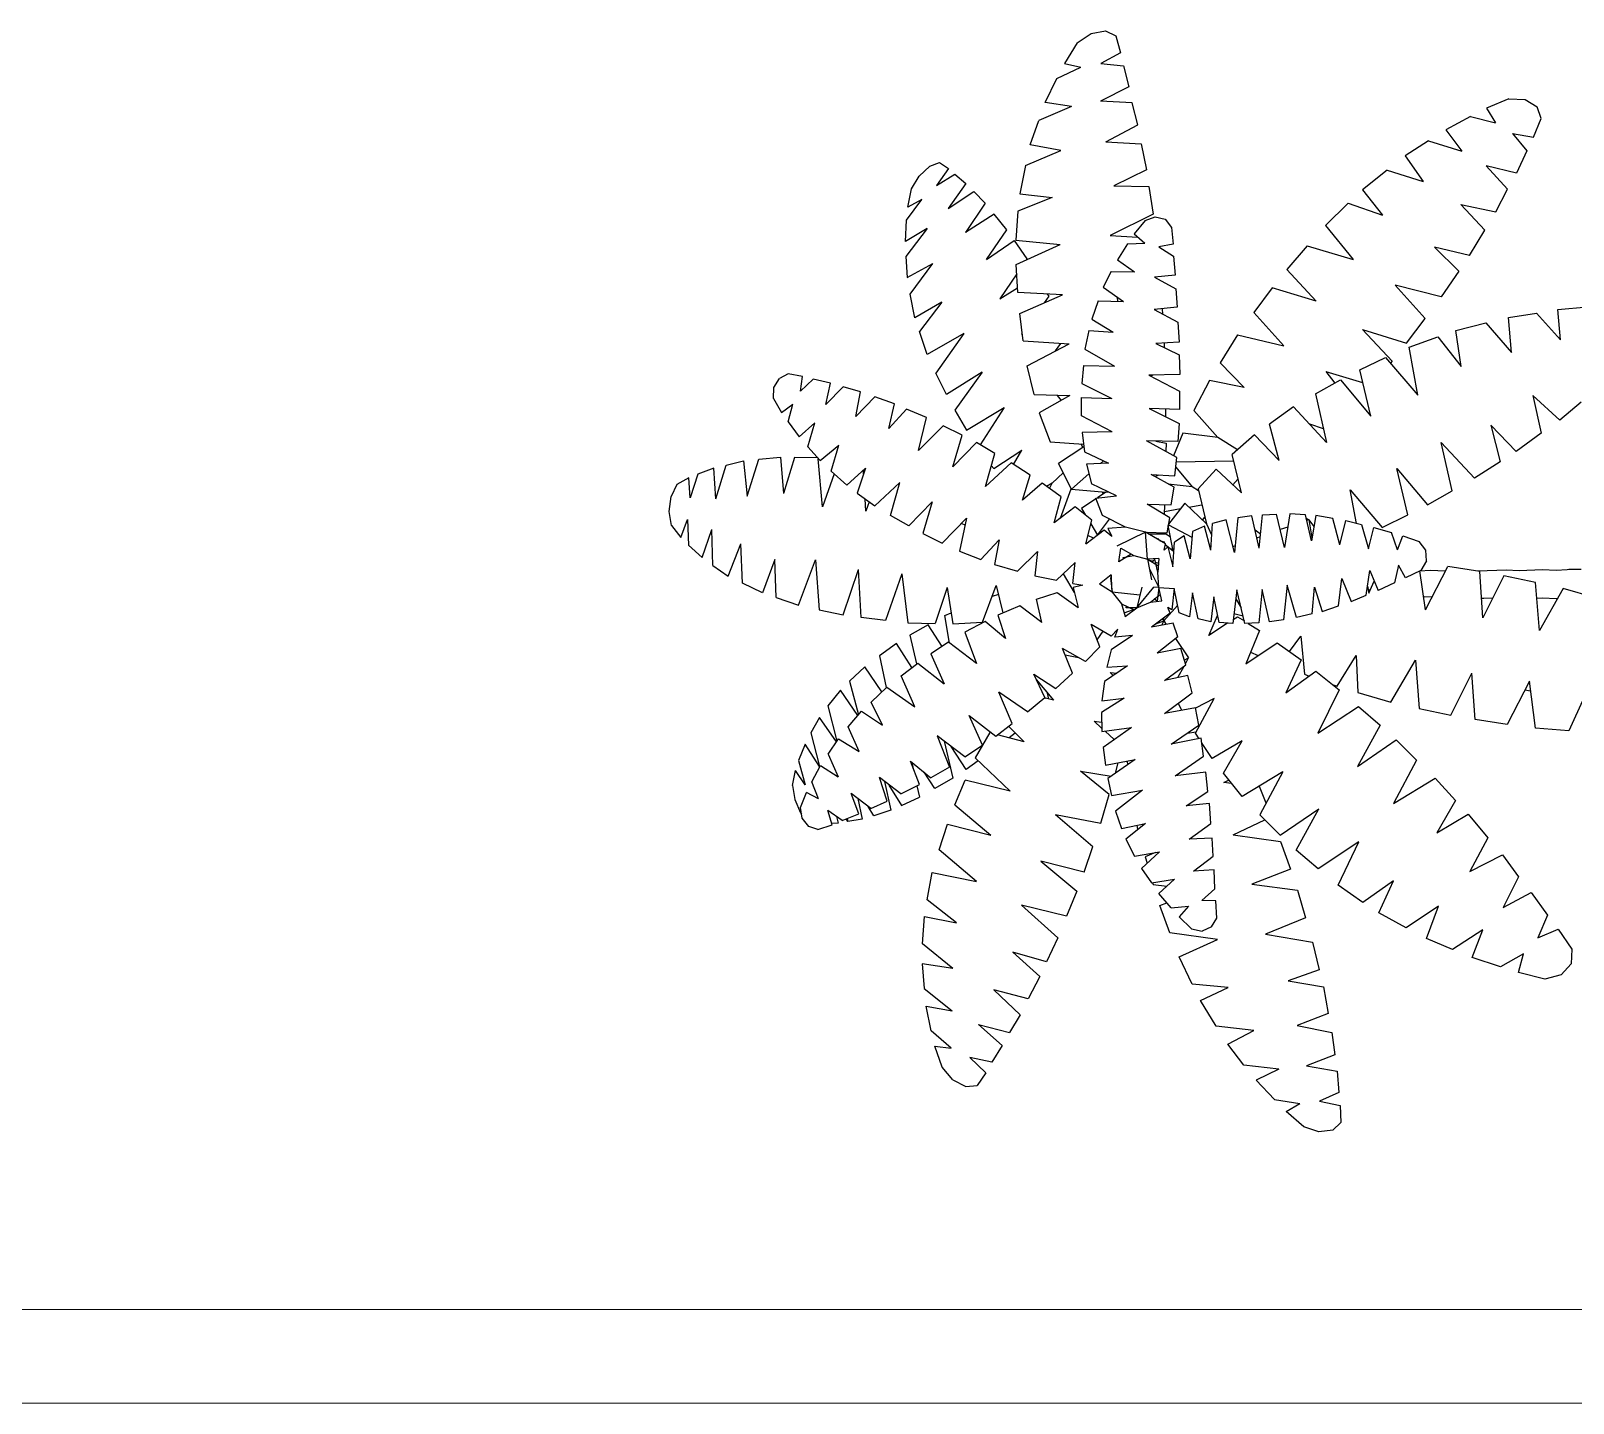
# Model space of a CAD drawing. Header units: inches. Extents: x -0.3 to 32.3, y -27.3 to 12.1.
# Drawn here: x 25.207 to 26.856, y -12.781 to -11.314 of the extents above; entities that cross this region are included whole.
import ezdxf

# ---------------------------------------------------------------- set-up
doc = ezdxf.new("R2010")
doc.units = ezdxf.units.IN
doc.header["$MEASUREMENT"] = 0
doc.layers.add('FUR', color=13, linetype='Continuous')

# ---------------------------------------------------------------- blocks, each defined once
blk = doc.blocks.new('02PTRX27')
at = {"color": 3, "linetype": 'ByBlock'}
for p, q in [((-0.4727, 0.4815), (-0.484, 0.4633)), ((-0.4727, 0.4815), (-0.4604, 0.4898)), ((-0.4604, 0.4898), (-0.4477, 0.4923)), ((-0.4477, 0.4923), (-0.4384, 0.4879)), ((-0.4384, 0.4879), (-0.4342, 0.4727)), ((-0.4342, 0.4727), (-0.4516, 0.4632)), ((-0.491, 0.4499), (-0.4695, 0.4599)), ((-0.484, 0.4633), (-0.4695, 0.4599)), ((-0.4516, 0.4632), (-0.4316, 0.461)), ((-0.4316, 0.461), (-0.4268, 0.4423)), ((-0.5012, 0.4284), (-0.491, 0.4499)), ((-0.4268, 0.4423), (-0.4521, 0.4297)), ((-0.4778, 0.4249), (-0.5012, 0.4284)), ((-0.4237, 0.4281), (-0.4521, 0.4297)), ((-0.4188, 0.4086), (-0.4237, 0.4281)), ((-0.088, 0.4318), (-0.1081, 0.4234)), ((-0.088, 0.4318), (-0.0737, 0.431)), ((-0.0737, 0.431), (-0.063, 0.4245)), ((-0.5146, 0.3906), (-0.5071, 0.4124)), ((-0.4778, 0.4249), (-0.5071, 0.4124)), ((-0.1222, 0.4161), (-0.1442, 0.4042)), ((-0.1222, 0.4161), (-0.1001, 0.4102)), ((-0.1081, 0.4234), (-0.1001, 0.4102)), ((-0.0662, 0.3975), (-0.0592, 0.4141)), ((-0.0592, 0.4141), (-0.063, 0.4245)), ((-0.4474, 0.3933), (-0.4188, 0.4086)), ((-0.1442, 0.4042), (-0.1299, 0.3852)), ((-0.0849, 0.4009), (-0.0662, 0.3975)), ((-0.0849, 0.4009), (-0.072, 0.3854)), ((-0.519, 0.3723), (-0.4873, 0.3858)), ((-0.4873, 0.3858), (-0.5146, 0.3906)), ((-0.4474, 0.3933), (-0.4158, 0.3917)), ((-0.4158, 0.3917), (-0.4111, 0.3684)), ((-0.1596, 0.3944), (-0.1805, 0.3808)), ((-0.1596, 0.3944), (-0.1299, 0.3852)), ((-0.072, 0.3854), (-0.0814, 0.3656)), ((-0.6136, 0.3629), (-0.6042, 0.3718)), ((-0.6042, 0.3718), (-0.5956, 0.3751)), ((-0.5956, 0.3751), (-0.5876, 0.3697)), ((-0.519, 0.3723), (-0.524, 0.3471)), ((-0.1805, 0.3808), (-0.1644, 0.3582)), ((-0.0893, 0.3511), (-0.1083, 0.3719)), ((-0.0814, 0.3656), (-0.1083, 0.3719)), ((-0.6204, 0.3514), (-0.6136, 0.3629)), ((-0.5876, 0.3697), (-0.5982, 0.3544)), ((-0.5982, 0.3544), (-0.5819, 0.3647)), ((-0.5819, 0.3647), (-0.572, 0.3563)), ((-0.4111, 0.3684), (-0.44, 0.3541)), ((-0.1966, 0.3682), (-0.2186, 0.3505)), ((-0.1966, 0.3682), (-0.1644, 0.3582)), ((-0.6237, 0.3351), (-0.6204, 0.3514)), ((-0.572, 0.3563), (-0.5879, 0.334)), ((-0.5879, 0.334), (-0.565, 0.3491)), ((-0.565, 0.3491), (-0.5549, 0.3389)), ((-0.495, 0.3438), (-0.5256, 0.3316)), ((-0.524, 0.3471), (-0.495, 0.3438)), ((-0.44, 0.3541), (-0.4089, 0.3535)), ((-0.4089, 0.3535), (-0.405, 0.3289)), ((-0.2186, 0.3505), (-0.2007, 0.3282)), ((-0.0997, 0.3311), (-0.0893, 0.3511)), ((-0.6248, 0.3235), (-0.6112, 0.342)), ((-0.6112, 0.342), (-0.6237, 0.3351)), ((-0.5549, 0.3389), (-0.5724, 0.3125)), ((-0.5256, 0.3316), (-0.5274, 0.3059)), ((-0.2313, 0.3387), (-0.2516, 0.3188)), ((-0.2313, 0.3387), (-0.2007, 0.3282)), ((-0.1309, 0.3376), (-0.1096, 0.3147)), ((-0.1309, 0.3376), (-0.0997, 0.3311)), ((-0.6259, 0.3046), (-0.6248, 0.3235)), ((-0.6064, 0.3162), (-0.6259, 0.3046)), ((-0.6064, 0.3162), (-0.6255, 0.2912)), ((-0.5469, 0.329), (-0.5724, 0.3125)), ((-0.5355, 0.3151), (-0.5469, 0.329)), ((-0.405, 0.3289), (-0.4435, 0.3101)), ((-0.4122, 0.3234), (-0.4219, 0.3114)), ((-0.4122, 0.3234), (-0.4032, 0.3267)), ((-0.4032, 0.3267), (-0.3944, 0.3244)), ((-0.3944, 0.3244), (-0.3887, 0.3172)), ((-0.3887, 0.3172), (-0.3874, 0.3023)), ((-0.2516, 0.3188), (-0.2269, 0.2887)), ((-0.5537, 0.2887), (-0.5355, 0.3151)), ((-0.5537, 0.2887), (-0.5289, 0.3054)), ((-0.5289, 0.3054), (-0.5176, 0.2891)), ((-0.5274, 0.3059), (-0.4879, 0.3018)), ((-0.4435, 0.3101), (-0.4186, 0.3084)), ((-0.4279, 0.3024), (-0.4369, 0.2883)), ((-0.4279, 0.3024), (-0.4125, 0.3032)), ((-0.4219, 0.3114), (-0.4125, 0.3032)), ((-0.1233, 0.292), (-0.1096, 0.3147)), ((-0.6255, 0.2912), (-0.6242, 0.2725)), ((-0.5271, 0.2841), (-0.4879, 0.3018)), ((-0.5176, 0.2891), (-0.5183, 0.288)), ((-0.3874, 0.3023), (-0.4001, 0.3)), ((-0.4001, 0.3), (-0.3871, 0.2915)), ((-0.3871, 0.2915), (-0.3856, 0.2747)), ((-0.2679, 0.3007), (-0.2859, 0.2797)), ((-0.2679, 0.3007), (-0.2269, 0.2887)), ((-0.1543, 0.2997), (-0.1327, 0.2782)), ((-0.1233, 0.292), (-0.1543, 0.2997)), ((-0.6242, 0.2725), (-0.6013, 0.2849)), ((-0.6216, 0.2576), (-0.6013, 0.2849)), ((-0.5267, 0.2758), (-0.5417, 0.2535)), ((-0.5256, 0.2593), (-0.5271, 0.2841)), ((-0.4424, 0.2778), (-0.4496, 0.2638)), ((-0.4424, 0.2778), (-0.4217, 0.2777)), ((-0.4369, 0.2883), (-0.4217, 0.2777)), ((-0.2859, 0.2797), (-0.2597, 0.2514)), ((-0.1327, 0.2782), (-0.1483, 0.2552)), ((-0.5417, 0.2535), (-0.526, 0.2632)), ((-0.4496, 0.2638), (-0.4316, 0.2513)), ((-0.3856, 0.2747), (-0.4039, 0.2729)), ((-0.4039, 0.2729), (-0.3849, 0.2626)), ((-0.3849, 0.2626), (-0.3836, 0.2462)), ((-0.2989, 0.2634), (-0.3154, 0.2414)), ((-0.2597, 0.2514), (-0.2989, 0.2634)), ((-0.1627, 0.2361), (-0.1895, 0.2657)), ((-0.1483, 0.2552), (-0.1895, 0.2657)), ((-0.6174, 0.2367), (-0.6216, 0.2576)), ((-0.5934, 0.2506), (-0.6174, 0.2367)), ((-0.5934, 0.2506), (-0.6134, 0.2244)), ((-0.486, 0.2572), (-0.5256, 0.2593)), ((-0.524, 0.2406), (-0.486, 0.2572)), ((-0.502, 0.2501), (-0.4979, 0.2558)), ((-0.4979, 0.2558), (-0.4992, 0.2578)), ((-0.4541, 0.2517), (-0.4598, 0.2354)), ((-0.4541, 0.2517), (-0.4316, 0.2513)), ((-0.4367, 0.2513), (-0.4369, 0.2549)), ((-0.521, 0.216), (-0.524, 0.2406)), ((-0.4598, 0.2354), (-0.4408, 0.224)), ((-0.3836, 0.2462), (-0.4041, 0.244)), ((-0.4041, 0.244), (-0.383, 0.2329)), ((-0.3966, 0.2398), (-0.3968, 0.2447)), ((-0.3154, 0.2414), (-0.2886, 0.2117)), ((-0.1792, 0.2141), (-0.1627, 0.2361)), ((-0.0883, 0.237), (-0.0634, 0.2409)), ((-0.0858, 0.2056), (-0.0883, 0.237)), ((-0.042, 0.2169), (-0.0634, 0.2409)), ((-0.0445, 0.2439), (-0.018, 0.2463)), ((-0.042, 0.2169), (-0.0445, 0.2439)), ((-0.6064, 0.204), (-0.6134, 0.2244)), ((-0.5738, 0.2227), (-0.6064, 0.204)), ((-0.5738, 0.2227), (-0.5987, 0.1873)), ((-0.522, 0.2224), (-0.5221, 0.222)), ((-0.5221, 0.222), (-0.522, 0.2221)), ((-0.5221, 0.222), (-0.5218, 0.2209)), ((-0.522, 0.2221), (-0.522, 0.2224)), ((-0.4624, 0.2252), (-0.4659, 0.2086)), ((-0.4624, 0.2252), (-0.4408, 0.224)), ((-0.383, 0.2329), (-0.3819, 0.2148)), ((-0.3299, 0.2214), (-0.3455, 0.1965)), ((-0.3299, 0.2214), (-0.2886, 0.2117)), ((-0.2185, 0.2262), (-0.1922, 0.1979)), ((-0.2185, 0.2262), (-0.1792, 0.2141)), ((-0.1354, 0.2253), (-0.1085, 0.2321)), ((-0.1305, 0.1934), (-0.1354, 0.2253)), ((-0.1085, 0.2321), (-0.0858, 0.2056)), ((-0.521, 0.216), (-0.48, 0.2134)), ((-0.5174, 0.194), (-0.48, 0.2134)), ((-0.4921, 0.2072), (-0.4873, 0.2138)), ((-0.4659, 0.2086), (-0.4395, 0.1935)), ((-0.3819, 0.2148), (-0.4028, 0.2139)), ((-0.4028, 0.2139), (-0.3819, 0.2038)), ((-0.3949, 0.21), (-0.3949, 0.2142)), ((-0.177, 0.2106), (-0.1514, 0.2198)), ((-0.1693, 0.1678), (-0.177, 0.2106)), ((-0.1514, 0.2198), (-0.1305, 0.1934)), ((-0.5111, 0.1682), (-0.5174, 0.194)), ((-0.4673, 0.1941), (-0.4686, 0.178)), ((-0.4673, 0.1941), (-0.4395, 0.1935)), ((-0.3819, 0.2038), (-0.3814, 0.1862)), ((-0.324, 0.1745), (-0.3455, 0.1965)), ((-0.221, 0.1904), (-0.1979, 0.2012)), ((-0.1979, 0.2012), (-0.1693, 0.1678)), ((-0.1922, 0.1979), (-0.1937, 0.1962)), ((-0.743, 0.1745), (-0.7382, 0.1827)), ((-0.7303, 0.1867), (-0.7382, 0.1827)), ((-0.7175, 0.1844), (-0.7303, 0.1867)), ((-0.7195, 0.1713), (-0.7175, 0.1844)), ((-0.708, 0.1819), (-0.7195, 0.1713)), ((-0.6926, 0.1784), (-0.708, 0.1819)), ((-0.5894, 0.1682), (-0.5987, 0.1873)), ((-0.5575, 0.1882), (-0.5894, 0.1682)), ((-0.5575, 0.1882), (-0.5819, 0.1543)), ((-0.3814, 0.1862), (-0.4089, 0.1855)), ((-0.4089, 0.1855), (-0.3816, 0.1714)), ((-0.4054, 0.1855), (-0.4074, 0.1846)), ((-0.355, 0.1808), (-0.3687, 0.1541)), ((-0.324, 0.1745), (-0.355, 0.1808)), ((-0.2604, 0.1689), (-0.2381, 0.1814)), ((-0.2513, 0.1888), (-0.2432, 0.1785)), ((-0.2513, 0.1888), (-0.2185, 0.1791)), ((-0.2381, 0.1814), (-0.2111, 0.1489)), ((-0.2111, 0.1489), (-0.221, 0.1904)), ((-0.7433, 0.1647), (-0.743, 0.1745)), ((-0.6968, 0.1594), (-0.6926, 0.1784)), ((-0.6814, 0.1751), (-0.6968, 0.1594)), ((-0.6658, 0.1707), (-0.6814, 0.1751)), ((-0.67, 0.1488), (-0.6658, 0.1707)), ((-0.6532, 0.1662), (-0.67, 0.1488)), ((-0.6356, 0.1599), (-0.6532, 0.1662)), ((-0.5111, 0.1682), (-0.4792, 0.1673)), ((-0.4792, 0.1673), (-0.5066, 0.1521)), ((-0.4869, 0.163), (-0.4904, 0.1675)), ((-0.469, 0.1492), (-0.469, 0.1657)), ((-0.469, 0.1657), (-0.442, 0.1648)), ((-0.4686, 0.178), (-0.442, 0.1648)), ((-0.3816, 0.1714), (-0.3816, 0.1549)), ((-0.2604, 0.1689), (-0.2505, 0.1257)), ((-0.0427, 0.1456), (-0.0667, 0.1675)), ((-0.0667, 0.1675), (-0.0594, 0.1338)), ((-0.7433, 0.1647), (-0.7362, 0.1524)), ((-0.7362, 0.1524), (-0.7263, 0.1597)), ((-0.7303, 0.1439), (-0.7263, 0.1597)), ((-0.6407, 0.1379), (-0.6356, 0.1599)), ((-0.6248, 0.1554), (-0.6407, 0.1379)), ((-0.607, 0.1478), (-0.6248, 0.1554)), ((-0.5819, 0.1543), (-0.5713, 0.1365)), ((-0.5713, 0.1365), (-0.5379, 0.1568)), ((-0.5379, 0.1568), (-0.5592, 0.1234)), ((-0.5066, 0.1521), (-0.497, 0.1263)), ((-0.4426, 0.1648), (-0.4424, 0.1648)), ((-0.4085, 0.1558), (-0.3819, 0.1426)), ((-0.3816, 0.1549), (-0.4085, 0.1558)), ((-0.3938, 0.1484), (-0.3938, 0.1553)), ((-0.3475, 0.1301), (-0.3687, 0.1541)), ((-0.2799, 0.1572), (-0.3015, 0.142)), ((-0.2505, 0.1257), (-0.2799, 0.1572)), ((-0.0236, 0.1614), (-0.0427, 0.1456)), ((-0.7303, 0.1439), (-0.7206, 0.1306)), ((-0.7206, 0.1306), (-0.7065, 0.143)), ((-0.7129, 0.1216), (-0.7065, 0.143)), ((-0.6141, 0.1185), (-0.607, 0.1478)), ((-0.5921, 0.1405), (-0.6141, 0.1185)), ((-0.5753, 0.1322), (-0.5921, 0.1405)), ((-0.4415, 0.1351), (-0.469, 0.1492)), ((-0.3819, 0.1426), (-0.383, 0.1265)), ((-0.2927, 0.1094), (-0.3015, 0.142)), ((-0.2659, 0.1421), (-0.2535, 0.1381)), ((-0.0816, 0.1175), (-0.1043, 0.141)), ((-0.1043, 0.141), (-0.0958, 0.1085)), ((-0.5835, 0.104), (-0.5753, 0.1322)), ((-0.5626, 0.1255), (-0.5835, 0.104)), ((-0.5463, 0.1159), (-0.5626, 0.1255)), ((-0.497, 0.1263), (-0.4672, 0.124)), ((-0.4679, 0.1212), (-0.4692, 0.1243)), ((-0.4415, 0.1351), (-0.4684, 0.1345)), ((-0.4684, 0.1345), (-0.4662, 0.1172)), ((-0.3839, 0.1122), (-0.4111, 0.1271)), ((-0.383, 0.1265), (-0.4111, 0.1271)), ((-0.4026, 0.1268), (-0.3935, 0.125)), ((-0.3935, 0.125), (-0.3938, 0.1175)), ((-0.3786, 0.1339), (-0.3871, 0.1137)), ((-0.3475, 0.1301), (-0.3786, 0.1339)), ((-0.3299, 0.1191), (-0.3475, 0.1301)), ((-0.3147, 0.1323), (-0.3346, 0.1148)), ((-0.3147, 0.1323), (-0.2927, 0.1094)), ((-0.1186, 0.0937), (-0.1483, 0.1256)), ((-0.1386, 0.0825), (-0.1483, 0.1256)), ((-0.0594, 0.1338), (-0.0816, 0.1175)), ((-0.7668, 0.0778), (-0.7565, 0.1106)), ((-0.7565, 0.1106), (-0.7371, 0.1124)), ((-0.7371, 0.1124), (-0.7344, 0.0801)), ((-0.7246, 0.1123), (-0.7344, 0.0801)), ((-0.7043, 0.1118), (-0.7246, 0.1123)), ((-0.7129, 0.1216), (-0.7019, 0.1094)), ((-0.6997, 0.0683), (-0.7036, 0.1111)), ((-0.7019, 0.1094), (-0.6851, 0.1233)), ((-0.692, 0.1001), (-0.6851, 0.1233)), ((-0.5546, 0.0865), (-0.5463, 0.1159)), ((-0.5472, 0.1024), (-0.522, 0.1186)), ((-0.5295, 0.1059), (-0.522, 0.1186)), ((-0.467, 0.1218), (-0.4893, 0.1069)), ((-0.4662, 0.1172), (-0.4448, 0.1072)), ((-0.3858, 0.0958), (-0.3839, 0.1122)), ((-0.3264, 0.0808), (-0.3346, 0.1148)), ((-0.8108, 0.0975), (-0.8176, 0.0764)), ((-0.7967, 0.1028), (-0.8108, 0.0975)), ((-0.7948, 0.0755), (-0.7967, 0.1028)), ((-0.7948, 0.0755), (-0.7857, 0.1054)), ((-0.7857, 0.1054), (-0.7701, 0.1091)), ((-0.7701, 0.1091), (-0.7668, 0.0778)), ((-0.6895, 0.0977), (-0.6997, 0.0683)), ((-0.6781, 0.0875), (-0.692, 0.1001)), ((-0.6614, 0.1026), (-0.6781, 0.0875)), ((-0.6614, 0.1026), (-0.6688, 0.0805)), ((-0.6631, 0.0976), (-0.6633, 0.1009)), ((-0.5315, 0.1074), (-0.5546, 0.0865)), ((-0.5494, 0.1051), (-0.5472, 0.1024)), ((-0.5146, 0.0964), (-0.5315, 0.1074)), ((-0.5216, 0.0742), (-0.5146, 0.0964)), ((-0.495, 0.0892), (-0.4853, 0.0986)), ((-0.4778, 0.0841), (-0.4893, 0.1069)), ((-0.4624, 0.0977), (-0.4778, 0.0841)), ((-0.4448, 0.1072), (-0.4644, 0.1064)), ((-0.4644, 0.1064), (-0.46, 0.0889)), ((-0.4519, 0.1068), (-0.4494, 0.1091)), ((-0.3865, 0.0858), (-0.407, 0.0971)), ((-0.407, 0.0971), (-0.3858, 0.0958)), ((-0.4004, 0.0966), (-0.4036, 0.0951)), ((-0.385, 0.1035), (-0.3702, 0.086)), ((-0.3845, 0.1085), (-0.3334, 0.1091)), ((-0.3651, 0.0844), (-0.3489, 0.1018)), ((-0.3489, 0.1018), (-0.3264, 0.0808)), ((-0.1879, 0.1024), (-0.1607, 0.0699)), ((-0.178, 0.061), (-0.1879, 0.1024)), ((-0.0958, 0.1085), (-0.1186, 0.0937)), ((-0.8295, 0.0882), (-0.8346, 0.0776)), ((-0.819, 0.0942), (-0.8295, 0.0882)), ((-0.8176, 0.0764), (-0.819, 0.0942)), ((-0.6532, 0.0693), (-0.6308, 0.09)), ((-0.6391, 0.0606), (-0.6308, 0.09)), ((-0.504, 0.0894), (-0.5216, 0.0742)), ((-0.4871, 0.0772), (-0.504, 0.0894)), ((-0.495, 0.0892), (-0.5, 0.0864)), ((-0.4974, 0.0845), (-0.495, 0.0892)), ((-0.4877, 0.0583), (-0.4781, 0.0844)), ((-0.4778, 0.0841), (-0.4472, 0.0812)), ((-0.4378, 0.078), (-0.46, 0.0889)), ((-0.3702, 0.086), (-0.3918, 0.0886)), ((-0.3889, 0.07), (-0.3865, 0.0858)), ((-0.3647, 0.0826), (-0.3702, 0.086)), ((-0.3651, 0.0844), (-0.3577, 0.053)), ((-0.3295, 0.0929), (-0.3341, 0.0878)), ((-0.2295, 0.0834), (-0.201, 0.05)), ((-0.224, 0.0535), (-0.2295, 0.0834)), ((-0.1607, 0.0699), (-0.1386, 0.0825)), ((-0.8363, 0.064), (-0.8346, 0.0776)), ((-0.6688, 0.0805), (-0.6532, 0.0693)), ((-0.6611, 0.0645), (-0.6618, 0.0754)), ((-0.6583, 0.0728), (-0.6611, 0.0645)), ((-0.6019, 0.0727), (-0.6227, 0.0512)), ((-0.6019, 0.0727), (-0.6103, 0.0445)), ((-0.4932, 0.0541), (-0.4871, 0.0772)), ((-0.4562, 0.0753), (-0.4688, 0.0667)), ((-0.4563, 0.0761), (-0.4378, 0.078)), ((-0.4503, 0.0605), (-0.4563, 0.0761)), ((-0.4472, 0.0812), (-0.4547, 0.0762)), ((-0.4505, 0.0815), (-0.4496, 0.0795)), ((-0.4472, 0.0812), (-0.4453, 0.0815)), ((-0.4103, 0.0706), (-0.3889, 0.07)), ((-0.3902, 0.0585), (-0.4103, 0.0706)), ((-0.3951, 0.0613), (-0.3948, 0.0701)), ((-0.3768, 0.0715), (-0.3913, 0.0529)), ((-0.3577, 0.053), (-0.3768, 0.0715)), ((-0.3733, 0.0681), (-0.3618, 0.0701)), ((-0.8342, 0.0517), (-0.8363, 0.064)), ((-0.826, 0.0409), (-0.8201, 0.0569)), ((-0.8201, 0.0569), (-0.8192, 0.0341)), ((-0.6227, 0.0512), (-0.6391, 0.0606)), ((-0.5713, 0.0582), (-0.5932, 0.036)), ((-0.5713, 0.0582), (-0.5777, 0.0288)), ((-0.4745, 0.0683), (-0.4932, 0.0541)), ((-0.4598, 0.0564), (-0.4745, 0.0683)), ((-0.4688, 0.0667), (-0.4653, 0.0608)), ((-0.4655, 0.061), (-0.4655, 0.061)), ((-0.465, 0.0352), (-0.4598, 0.0564)), ((-0.4547, 0.0431), (-0.4439, 0.0572)), ((-0.4298, 0.0503), (-0.4503, 0.0605)), ((-0.3951, 0.064), (-0.3807, 0.0667)), ((-0.3927, 0.0452), (-0.3902, 0.0585)), ((-0.3592, 0.0591), (-0.3614, 0.0564)), ((-0.3401, 0.0567), (-0.3522, 0.0533)), ((-0.3326, 0.0276), (-0.3401, 0.0567)), ((-0.3295, 0.0584), (-0.3326, 0.0276)), ((-0.3171, 0.0602), (-0.3295, 0.0584)), ((-0.3105, 0.0315), (-0.3171, 0.0602)), ((-0.3105, 0.0315), (-0.3075, 0.0612)), ((-0.3075, 0.0612), (-0.2951, 0.0617)), ((-0.2879, 0.0319), (-0.2951, 0.0617)), ((-0.2833, 0.0619), (-0.2879, 0.0319)), ((-0.2692, 0.061), (-0.2833, 0.0619)), ((-0.2641, 0.038), (-0.2692, 0.061)), ((-0.2689, 0.0586), (-0.2665, 0.0568)), ((-0.2665, 0.0568), (-0.2683, 0.0562)), ((-0.2665, 0.0568), (-0.2619, 0.0508)), ((-0.2665, 0.0568), (-0.2637, 0.0406)), ((-0.2602, 0.0604), (-0.2641, 0.038)), ((-0.245, 0.0579), (-0.2602, 0.0604)), ((-0.2388, 0.0345), (-0.245, 0.0579)), ((-0.2388, 0.0345), (-0.2335, 0.056)), ((-0.2335, 0.056), (-0.2194, 0.0524)), ((-0.201, 0.05), (-0.178, 0.061)), ((-0.8342, 0.0517), (-0.826, 0.0409)), ((-0.8071, 0.0231), (-0.7985, 0.048)), ((-0.7976, 0.0161), (-0.7985, 0.048)), ((-0.6103, 0.0445), (-0.5932, 0.036)), ((-0.576, 0.0534), (-0.5725, 0.0523)), ((-0.465, 0.0352), (-0.4486, 0.0477)), ((-0.4582, 0.0403), (-0.4633, 0.0426)), ((-0.4607, 0.053), (-0.4547, 0.0431)), ((-0.4554, 0.0425), (-0.4551, 0.0436)), ((-0.4547, 0.0431), (-0.4547, 0.043)), ((-0.4486, 0.0477), (-0.442, 0.042)), ((-0.4298, 0.0503), (-0.4455, 0.049)), ((-0.4455, 0.049), (-0.442, 0.042)), ((-0.412, 0.0456), (-0.4375, 0.0332)), ((-0.412, 0.0456), (-0.4298, 0.0503)), ((-0.412, 0.0456), (-0.3927, 0.0452)), ((-0.3942, 0.0354), (-0.412, 0.0456)), ((-0.41, 0.0217), (-0.412, 0.0456)), ((-0.4098, 0.0455), (-0.4109, 0.0448)), ((-0.4096, 0.0441), (-0.3938, 0.0442)), ((-0.3938, 0.0442), (-0.3946, 0.0452)), ((-0.3938, 0.0442), (-0.3898, 0.0417)), ((-0.3874, 0.0291), (-0.3916, 0.0516)), ((-0.3915, 0.0522), (-0.3706, 0.0413)), ((-0.3775, 0.0425), (-0.3861, 0.0368)), ((-0.372, 0.022), (-0.3775, 0.0425)), ((-0.37, 0.0462), (-0.372, 0.022)), ((-0.3592, 0.0511), (-0.37, 0.0462)), ((-0.3537, 0.0297), (-0.3592, 0.0511)), ((-0.3577, 0.053), (-0.353, 0.0433)), ((-0.3537, 0.0297), (-0.3522, 0.0533)), ((-0.3094, 0.0439), (-0.3141, 0.0474)), ((-0.3127, 0.0407), (-0.3095, 0.0419)), ((-0.2852, 0.0503), (-0.2919, 0.048)), ((-0.2194, 0.0524), (-0.2131, 0.031)), ((-0.2131, 0.031), (-0.2084, 0.0498)), ((-0.2084, 0.0498), (-0.1928, 0.0453)), ((-0.1873, 0.0301), (-0.1928, 0.0453)), ((-0.1873, 0.0301), (-0.1825, 0.0424)), ((-0.1825, 0.0424), (-0.1681, 0.0375)), ((-0.8192, 0.0341), (-0.8071, 0.0231)), ((-0.7837, 0.0066), (-0.7725, 0.0352)), ((-0.771, 0.0002), (-0.7725, 0.0352)), ((-0.5777, 0.0288), (-0.5586, 0.0215)), ((-0.5586, 0.0215), (-0.5423, 0.0389)), ((-0.5423, 0.0389), (-0.5465, 0.017)), ((-0.526, 0.0111), (-0.5082, 0.0286)), ((-0.5082, 0.0286), (-0.5106, 0.0068)), ((-0.4358, 0.0193), (-0.434, 0.0313)), ((-0.434, 0.0313), (-0.4224, 0.025)), ((-0.401, 0.0401), (-0.4014, 0.0395)), ((-0.3979, 0.0374), (-0.401, 0.0401)), ((-0.3995, 0.0384), (-0.3953, 0.0371)), ((-0.3953, 0.0371), (-0.3955, 0.036)), ((-0.3953, 0.0297), (-0.3942, 0.0354)), ((-0.392, 0.0326), (-0.3953, 0.0297)), ((-0.3944, 0.0346), (-0.3874, 0.0291)), ((-0.392, 0.0326), (-0.3876, 0.0147)), ((-0.3894, 0.0305), (-0.388, 0.0312)), ((-0.3876, 0.0147), (-0.3861, 0.0368)), ((-0.3874, 0.0291), (-0.3869, 0.0276)), ((-0.3535, 0.0326), (-0.3546, 0.0331)), ((-0.3321, 0.0335), (-0.3341, 0.0327)), ((-0.1622, 0.0297), (-0.1681, 0.0375)), ((-0.1615, 0.0202), (-0.1622, 0.0297)), ((-0.7976, 0.0161), (-0.7837, 0.0066)), ((-0.7421, 0.0213), (-0.7531, -0.0084)), ((-0.7411, -0.0126), (-0.7421, 0.0213)), ((-0.721, -0.0193), (-0.706, 0.021)), ((-0.706, 0.021), (-0.7028, -0.0235)), ((-0.5465, 0.017), (-0.526, 0.0111)), ((-0.4912, 0.0029), (-0.4745, 0.0187)), ((-0.4767, -0.0001), (-0.4745, 0.0187)), ((-0.4246, 0.0261), (-0.4358, 0.0193)), ((-0.4321, 0.0232), (-0.4224, 0.025)), ((-0.4321, 0.0232), (-0.4314, 0.022)), ((-0.4224, 0.025), (-0.41, 0.0217)), ((-0.3999, 0.0221), (-0.41, 0.0217)), ((-0.41, 0.0217), (-0.4004, 0.0156)), ((-0.41, 0.0217), (-0.4065, 0.0031)), ((-0.4085, 0.0208), (-0.4089, 0.0217)), ((-0.4054, 0.0198), (-0.4085, 0.0206)), ((-0.4037, 0.0217), (-0.4059, 0.0191)), ((-0.4008, 0.01), (-0.4037, 0.0217)), ((-0.4032, 0.0191), (-0.4003, 0.0182)), ((-0.3999, 0.0221), (-0.4008, 0.01)), ((-0.1864, 0.0164), (-0.1899, 0.0005)), ((-0.1802, 0.0049), (-0.1864, 0.0164)), ((-0.1615, 0.0202), (-0.1664, 0.0117)), ((-0.1624, -0.0236), (-0.1426, 0.015)), ((-0.114, 0.0108), (-0.1426, 0.015)), ((-0.7531, -0.0084), (-0.771, 0.0002)), ((-0.6814, -0.0279), (-0.6678, 0.0123)), ((-0.6653, -0.0304), (-0.6678, 0.0123)), ((-0.6292, 0.0086), (-0.6436, -0.033)), ((-0.6292, 0.0086), (-0.6237, -0.0351)), ((-0.5106, 0.0068), (-0.4912, 0.0029)), ((-0.4853, 0.0086), (-0.4754, -0.0079)), ((-0.4426, 0.0078), (-0.4529, -0.0006)), ((-0.4435, 0.0071), (-0.4426, 0.0062)), ((-0.4426, 0.0049), (-0.443, 0.0049)), ((-0.443, 0.0049), (-0.4417, -0.0076)), ((-0.4426, 0.0078), (-0.4422, -0.005)), ((-0.4085, 0.0136), (-0.3999, -0.0035)), ((-0.3999, -0.0035), (-0.4008, 0.01)), ((-0.2399, -0.0199), (-0.237, 0.0043)), ((-0.237, 0.0043), (-0.2287, -0.0162)), ((-0.2152, -0.0105), (-0.2119, 0.0116)), ((-0.213, -0.0086), (-0.2082, 0.002)), ((-0.2119, 0.0116), (-0.2047, -0.0062)), ((-0.1899, 0.0005), (-0.2047, -0.0062)), ((-0.1664, 0.0117), (-0.1802, 0.0049)), ((-0.1624, -0.0236), (-0.1673, 0.0112)), ((-0.1112, -0.0305), (-0.114, 0.0108)), ((-0.0926, 0.0068), (-0.1112, -0.0305)), ((-0.0643, 0.0009), (-0.0926, 0.0068)), ((-0.0608, -0.042), (-0.0643, 0.0009)), ((-0.7411, -0.0126), (-0.721, -0.0193)), ((-0.5888, -0.0037), (-0.5993, -0.0357)), ((-0.5888, -0.0037), (-0.5835, -0.036)), ((-0.5573, -0.0346), (-0.5449, -0.0018)), ((-0.543, -0.0099), (-0.5487, -0.0117)), ((-0.5449, -0.0018), (-0.539, -0.0263)), ((-0.5091, -0.0141), (-0.4906, -0.0081)), ((-0.4906, -0.0081), (-0.4719, -0.0215)), ((-0.4767, -0.0001), (-0.4677, -0.0015)), ((-0.4677, -0.0015), (-0.4763, -0.0037)), ((-0.4763, -0.0037), (-0.4719, -0.0215)), ((-0.4417, -0.0076), (-0.4529, -0.0006)), ((-0.4422, -0.005), (-0.442, -0.0051)), ((-0.4417, -0.0076), (-0.4334, -0.018)), ((-0.4169, -0.0105), (-0.4417, -0.0076)), ((-0.4153, -0.0033), (-0.4195, -0.0217)), ((-0.4195, -0.0217), (-0.4045, -0.0034)), ((-0.4076, -0.0166), (-0.3986, -0.0094)), ((-0.3999, -0.0035), (-0.4045, -0.0034)), ((-0.3999, -0.0035), (-0.4014, -0.0159)), ((-0.3999, -0.0035), (-0.3863, -0.0046)), ((-0.3973, -0.0154), (-0.3999, -0.0035)), ((-0.3863, -0.0046), (-0.3883, -0.0235)), ((-0.3819, -0.0261), (-0.3863, -0.0046)), ((-0.37, -0.0082), (-0.3728, -0.0297)), ((-0.3695, -0.0115), (-0.3706, -0.0122)), ((-0.3649, -0.0316), (-0.37, -0.0082)), ((-0.351, -0.0119), (-0.3537, -0.0342)), ((-0.3464, -0.0348), (-0.351, -0.0119)), ((-0.3304, -0.0057), (-0.3341, -0.0358)), ((-0.3315, -0.0137), (-0.3268, -0.0217)), ((-0.3233, -0.0356), (-0.3304, -0.0057)), ((-0.3079, -0.0053), (-0.3108, -0.0351)), ((-0.3013, -0.0341), (-0.3079, -0.0053)), ((-0.2857, -0.0015), (-0.2888, -0.0323)), ((-0.2773, -0.0304), (-0.2857, -0.0015)), ((-0.2635, -0.0271), (-0.2613, -0.0034)), ((-0.2613, -0.0034), (-0.2546, -0.0249)), ((-0.2287, -0.0162), (-0.2152, -0.0105)), ((-0.2141, -0.0024), (-0.213, -0.0086)), ((-0.0396, -0.0046), (-0.0608, -0.042)), ((-0.011, -0.0127), (-0.0396, -0.0046)), ((-0.7028, -0.0235), (-0.6814, -0.0279)), ((-0.5907, -0.0286), (-0.5852, -0.0263)), ((-0.524, -0.02), (-0.5436, -0.0281)), ((-0.5042, -0.0348), (-0.524, -0.02)), ((-0.5042, -0.0348), (-0.5091, -0.0141)), ((-0.4334, -0.018), (-0.4301, -0.0294)), ((-0.4334, -0.018), (-0.4219, -0.0235)), ((-0.4332, -0.0191), (-0.4327, -0.0183)), ((-0.431, -0.0263), (-0.4226, -0.0231)), ((-0.4301, -0.0294), (-0.4195, -0.0217)), ((-0.4292, -0.0216), (-0.4287, -0.0203)), ((-0.4195, -0.0217), (-0.4292, -0.0216)), ((-0.4195, -0.0217), (-0.4076, -0.0166)), ((-0.4076, -0.0166), (-0.3973, -0.0154)), ((-0.4069, -0.016), (-0.4065, -0.0165)), ((-0.39, -0.0265), (-0.4065, -0.0389)), ((-0.4015, -0.0159), (-0.4041, -0.0138)), ((-0.4014, -0.0159), (-0.4015, -0.0159)), ((-0.3834, -0.0195), (-0.3957, -0.0332)), ((-0.39, -0.0265), (-0.392, -0.0215)), ((-0.3883, -0.0235), (-0.392, -0.0215)), ((-0.3728, -0.0297), (-0.3819, -0.0261)), ((-0.35, -0.0167), (-0.3515, -0.0159)), ((-0.3249, -0.0292), (-0.3332, -0.0269)), ((-0.2635, -0.0271), (-0.2773, -0.0304)), ((-0.2546, -0.0249), (-0.2399, -0.0199)), ((-0.6436, -0.033), (-0.6653, -0.0304)), ((-0.6237, -0.0351), (-0.5993, -0.0357)), ((-0.6057, -0.0368), (-0.6218, -0.0461)), ((-0.5931, -0.0561), (-0.6057, -0.0368)), ((-0.5865, -0.0533), (-0.5907, -0.0286)), ((-0.5835, -0.036), (-0.5573, -0.0346)), ((-0.5549, -0.034), (-0.5729, -0.0435)), ((-0.5366, -0.049), (-0.5549, -0.034)), ((-0.5436, -0.0281), (-0.5366, -0.049)), ((-0.4525, -0.0564), (-0.4602, -0.0364)), ((-0.4424, -0.0468), (-0.4602, -0.0364)), ((-0.4365, -0.0407), (-0.4424, -0.0468)), ((-0.4391, -0.0477), (-0.4365, -0.0407)), ((-0.3874, -0.0354), (-0.4065, -0.0389)), ((-0.4052, -0.0379), (-0.4052, -0.0384)), ((-0.4028, -0.036), (-0.3957, -0.0332)), ((-0.3957, -0.0332), (-0.3977, -0.0373)), ((-0.3968, -0.0316), (-0.3957, -0.0332)), ((-0.3957, -0.0332), (-0.3957, -0.0308)), ((-0.3957, -0.0332), (-0.3935, -0.0365)), ((-0.3832, -0.0475), (-0.3874, -0.0354)), ((-0.3537, -0.0342), (-0.3649, -0.0316)), ((-0.3554, -0.0462), (-0.3477, -0.0286)), ((-0.3389, -0.0354), (-0.3554, -0.0462)), ((-0.3341, -0.0358), (-0.3464, -0.0348)), ((-0.3337, -0.0321), (-0.3299, -0.0296)), ((-0.3299, -0.0296), (-0.3238, -0.0334)), ((-0.324, -0.0332), (-0.324, -0.0334)), ((-0.3108, -0.0351), (-0.3233, -0.0356)), ((-0.3205, -0.0356), (-0.3103, -0.0418)), ((-0.2888, -0.0323), (-0.3013, -0.0341)), ((-0.6337, -0.0536), (-0.6491, -0.0645)), ((-0.62, -0.0749), (-0.6337, -0.0536)), ((-0.6218, -0.0461), (-0.616, -0.0717)), ((-0.5874, -0.0524), (-0.6031, -0.0627)), ((-0.5626, -0.0712), (-0.5874, -0.0524)), ((-0.5729, -0.0435), (-0.5626, -0.0712)), ((-0.4551, -0.0501), (-0.4497, -0.0426)), ((-0.4234, -0.0462), (-0.4424, -0.0591)), ((-0.4234, -0.0462), (-0.4391, -0.0477)), ((-0.3832, -0.0475), (-0.4015, -0.0621)), ((-0.3852, -0.0491), (-0.3735, -0.0662)), ((-0.3546, -0.0442), (-0.3533, -0.0448)), ((-0.3103, -0.0418), (-0.3226, -0.0717)), ((-0.3226, -0.0717), (-0.2945, -0.053)), ((-0.2945, -0.053), (-0.2731, -0.0681)), ((-0.2837, -0.0607), (-0.2734, -0.0469)), ((-0.2734, -0.0469), (-0.2703, -0.0808)), ((-0.6491, -0.0645), (-0.6429, -0.0927)), ((-0.6031, -0.0627), (-0.5912, -0.0893)), ((-0.4769, -0.0798), (-0.4858, -0.058)), ((-0.4655, -0.0695), (-0.4858, -0.058)), ((-0.4716, -0.0662), (-0.4836, -0.0638)), ((-0.4655, -0.0695), (-0.4525, -0.0564)), ((-0.4424, -0.0591), (-0.4464, -0.0747)), ((-0.3805, -0.058), (-0.4015, -0.0621)), ((-0.3761, -0.0726), (-0.3805, -0.058)), ((-0.3775, -0.0683), (-0.3735, -0.0662)), ((-0.3764, -0.0716), (-0.3735, -0.0662)), ((-0.3183, -0.0611), (-0.3182, -0.0611)), ((-0.3182, -0.0611), (-0.3114, -0.0643)), ((-0.2731, -0.0681), (-0.2868, -0.0975)), ((-0.241, -0.0916), (-0.2241, -0.0643)), ((-0.2241, -0.0643), (-0.2227, -0.097)), ((-0.1932, -0.1056), (-0.1714, -0.0684)), ((-0.1714, -0.0684), (-0.1679, -0.1113)), ((-0.662, -0.0743), (-0.6757, -0.0871)), ((-0.6468, -0.0965), (-0.662, -0.0743)), ((-0.6297, -0.0822), (-0.6147, -0.0709)), ((-0.6176, -0.11), (-0.6297, -0.0822)), ((-0.6147, -0.0709), (-0.5912, -0.0893)), ((-0.5016, -0.1015), (-0.5115, -0.0808)), ((-0.5115, -0.0808), (-0.4919, -0.0936)), ((-0.4919, -0.0936), (-0.4769, -0.0798)), ((-0.4279, -0.0733), (-0.4485, -0.0874)), ((-0.4464, -0.0747), (-0.4279, -0.0733)), ((-0.4406, -0.082), (-0.4433, -0.0793)), ((-0.4433, -0.0793), (-0.4375, -0.0799)), ((-0.3949, -0.0865), (-0.3761, -0.0726)), ((-0.3741, -0.0819), (-0.3949, -0.0865)), ((-0.383, -0.0839), (-0.3775, -0.0737)), ((-0.3702, -0.0973), (-0.3741, -0.0819)), ((-0.2868, -0.0975), (-0.2602, -0.0782)), ((-0.2703, -0.0808), (-0.2661, -0.0825)), ((-0.2602, -0.0782), (-0.2392, -0.0946)), ((-0.1397, -0.1174), (-0.121, -0.08)), ((-0.1182, -0.1212), (-0.121, -0.08)), ((-0.6836, -0.0949), (-0.695, -0.1091)), ((-0.6684, -0.1175), (-0.6836, -0.0949)), ((-0.6757, -0.0871), (-0.6678, -0.117)), ((-0.6565, -0.1056), (-0.6425, -0.0925)), ((-0.6425, -0.0925), (-0.6176, -0.11)), ((-0.5093, -0.0856), (-0.4939, -0.1039)), ((-0.4485, -0.0874), (-0.4507, -0.1046)), ((-0.2392, -0.0946), (-0.2582, -0.1334)), ((-0.2448, -0.0903), (-0.241, -0.0916)), ((-0.0698, -0.0869), (-0.0896, -0.1255)), ((-0.0687, -0.0958), (-0.074, -0.0949)), ((-0.0643, -0.129), (-0.0698, -0.0869)), ((-0.695, -0.1091), (-0.6871, -0.1405)), ((-0.6464, -0.1263), (-0.6565, -0.1056)), ((-0.5306, -0.1246), (-0.5425, -0.0969)), ((-0.517, -0.1144), (-0.5425, -0.0969)), ((-0.517, -0.1144), (-0.5016, -0.1015)), ((-0.4939, -0.1039), (-0.5022, -0.102)), ((-0.5016, -0.1015), (-0.5018, -0.1018)), ((-0.5018, -0.1018), (-0.5014, -0.1023)), ((-0.4981, -0.103), (-0.4992, -0.0977)), ((-0.431, -0.1021), (-0.451, -0.115)), ((-0.4507, -0.1046), (-0.431, -0.1021)), ((-0.3951, -0.1157), (-0.3702, -0.0973)), ((-0.3796, -0.1129), (-0.3827, -0.1065)), ((-0.3508, -0.1026), (-0.3675, -0.1111)), ((-0.3673, -0.1332), (-0.3508, -0.1026)), ((-0.2582, -0.1334), (-0.2221, -0.1095)), ((-0.2227, -0.097), (-0.1932, -0.1056)), ((-0.2221, -0.1095), (-0.2027, -0.1262)), ((-0.0211, -0.1012), (-0.0346, -0.1312)), ((-0.7025, -0.1194), (-0.7102, -0.1331)), ((-0.6874, -0.141), (-0.7025, -0.1194)), ((-0.677, -0.1278), (-0.6649, -0.1136)), ((-0.6649, -0.1136), (-0.6464, -0.1263)), ((-0.5691, -0.1175), (-0.5454, -0.1359)), ((-0.5571, -0.144), (-0.5691, -0.1175)), ((-0.4576, -0.1228), (-0.451, -0.1234)), ((-0.451, -0.1289), (-0.4576, -0.1228)), ((-0.451, -0.115), (-0.4508, -0.132)), ((-0.3675, -0.1107), (-0.3951, -0.1157)), ((-0.3643, -0.1261), (-0.3675, -0.1107)), ((-0.1679, -0.1113), (-0.1397, -0.1174)), ((-0.0896, -0.1255), (-0.1182, -0.1212)), ((-0.7102, -0.1331), (-0.7023, -0.1631)), ((-0.6671, -0.1497), (-0.677, -0.1278)), ((-0.5975, -0.1356), (-0.5866, -0.1635)), ((-0.5729, -0.1544), (-0.5975, -0.1356)), ((-0.5507, -0.1328), (-0.5636, -0.1554)), ((-0.5454, -0.1359), (-0.5306, -0.1246)), ((-0.5201, -0.1412), (-0.5439, -0.1348)), ((-0.534, -0.1272), (-0.5201, -0.1412)), ((-0.5282, -0.1332), (-0.5335, -0.1376)), ((-0.4508, -0.132), (-0.4243, -0.1283)), ((-0.4243, -0.1283), (-0.4496, -0.146)), ((-0.4479, -0.1316), (-0.4397, -0.139)), ((-0.4256, -0.1285), (-0.425, -0.1288)), ((-0.3889, -0.143), (-0.3643, -0.1261)), ((-0.3748, -0.1332), (-0.3669, -0.1323)), ((-0.3642, -0.1383), (-0.3673, -0.1332)), ((-0.2027, -0.1262), (-0.2229, -0.1629)), ((-0.0346, -0.1312), (-0.0643, -0.129)), ((-0.7153, -0.1431), (-0.721, -0.1576)), ((-0.7023, -0.1631), (-0.7153, -0.1431)), ((-0.6948, -0.152), (-0.6856, -0.1384)), ((-0.6856, -0.1384), (-0.6671, -0.1497)), ((-0.5914, -0.1404), (-0.5837, -0.1734)), ((-0.5718, -0.1657), (-0.5852, -0.1451)), ((-0.5729, -0.1544), (-0.5571, -0.144)), ((-0.4496, -0.146), (-0.4475, -0.1619)), ((-0.3623, -0.1379), (-0.3889, -0.143)), ((-0.3601, -0.1537), (-0.3623, -0.1379)), ((-0.3526, -0.1559), (-0.362, -0.1417)), ((-0.3257, -0.1401), (-0.3526, -0.1559)), ((-0.3425, -0.169), (-0.3257, -0.1401)), ((-0.3273, -0.1411), (-0.3268, -0.1421)), ((-0.2229, -0.1629), (-0.1884, -0.1393)), ((-0.1884, -0.1393), (-0.1703, -0.1574)), ((-0.721, -0.1576), (-0.7153, -0.1795)), ((-0.7093, -0.1768), (-0.7014, -0.1621)), ((-0.7023, -0.1638), (-0.7023, -0.1631)), ((-0.7014, -0.1621), (-0.6858, -0.1722)), ((-0.6948, -0.152), (-0.6858, -0.1722)), ((-0.6132, -0.1791), (-0.6213, -0.1582)), ((-0.6213, -0.1582), (-0.6031, -0.1731)), ((-0.6187, -0.1652), (-0.6198, -0.1596)), ((-0.5866, -0.1635), (-0.6031, -0.1731)), ((-0.561, -0.158), (-0.5718, -0.1657)), ((-0.5636, -0.1554), (-0.5326, -0.185)), ((-0.4475, -0.1619), (-0.421, -0.1568)), ((-0.421, -0.1568), (-0.4455, -0.1737)), ((-0.4386, -0.1689), (-0.4362, -0.1597)), ((-0.4278, -0.1615), (-0.4281, -0.1582)), ((-0.3854, -0.1715), (-0.3601, -0.1537)), ((-0.1703, -0.1574), (-0.1908, -0.1959)), ((-0.7265, -0.18), (-0.7239, -0.1667)), ((-0.7153, -0.1795), (-0.7239, -0.1667)), ((-0.7032, -0.1918), (-0.7093, -0.1768)), ((-0.6299, -0.1875), (-0.649, -0.1729)), ((-0.642, -0.1939), (-0.649, -0.1729)), ((-0.6444, -0.1765), (-0.6389, -0.202)), ((-0.5997, -0.1825), (-0.6092, -0.1682)), ((-0.5837, -0.1734), (-0.5997, -0.1825)), ((-0.5819, -0.1973), (-0.5727, -0.1752)), ((-0.5326, -0.185), (-0.5727, -0.1752)), ((-0.4699, -0.1673), (-0.4426, -0.1717)), ((-0.4442, -0.188), (-0.4699, -0.1673)), ((-0.4455, -0.1737), (-0.4422, -0.189)), ((-0.3581, -0.168), (-0.3854, -0.1715)), ((-0.3563, -0.1852), (-0.3581, -0.168)), ((-0.3257, -0.1897), (-0.3425, -0.169)), ((-0.3422, -0.1774), (-0.3378, -0.1751)), ((-0.3352, -0.1783), (-0.3422, -0.1774)), ((-0.2894, -0.1679), (-0.3257, -0.1897)), ((-0.2894, -0.1679), (-0.3099, -0.2062)), ((-0.1908, -0.1959), (-0.1539, -0.1735)), ((-0.1539, -0.1735), (-0.1356, -0.1934)), ((-0.7265, -0.18), (-0.7245, -0.1924)), ((-0.7193, -0.1995), (-0.714, -0.1861)), ((-0.7032, -0.1918), (-0.714, -0.1861)), ((-0.6568, -0.2004), (-0.6741, -0.1871)), ((-0.6675, -0.2053), (-0.6741, -0.1871)), ((-0.6684, -0.1915), (-0.6645, -0.2101)), ((-0.6405, -0.1796), (-0.6293, -0.1977)), ((-0.6299, -0.1875), (-0.6132, -0.1791)), ((-0.6293, -0.1977), (-0.6134, -0.1904)), ((-0.6156, -0.1803), (-0.6134, -0.1904)), ((-0.4518, -0.2134), (-0.4442, -0.188)), ((-0.4422, -0.189), (-0.4147, -0.1841)), ((-0.4147, -0.1841), (-0.4387, -0.2027)), ((-0.3757, -0.1982), (-0.3563, -0.1852)), ((-0.311, -0.1809), (-0.3103, -0.1809)), ((-0.3044, -0.1957), (-0.3103, -0.1809)), ((-0.7245, -0.1924), (-0.7193, -0.2044)), ((-0.7179, -0.2092), (-0.7193, -0.1995)), ((-0.7193, -0.2044), (-0.7186, -0.2056)), ((-0.6821, -0.2111), (-0.695, -0.2022)), ((-0.6911, -0.2149), (-0.695, -0.2022)), ((-0.6821, -0.2111), (-0.6675, -0.2053)), ((-0.6539, -0.2069), (-0.659, -0.1988)), ((-0.6568, -0.2004), (-0.642, -0.1939)), ((-0.6389, -0.202), (-0.6539, -0.2069)), ((-0.5819, -0.1973), (-0.5496, -0.2242)), ((-0.4921, -0.2059), (-0.4518, -0.2134)), ((-0.4921, -0.2059), (-0.4589, -0.2342)), ((-0.4387, -0.2027), (-0.4332, -0.2182)), ((-0.355, -0.1959), (-0.3757, -0.1982)), ((-0.3537, -0.2137), (-0.355, -0.1959)), ((-0.2918, -0.2243), (-0.2573, -0.2007)), ((-0.2775, -0.2375), (-0.2573, -0.2007)), ((-0.1356, -0.1934), (-0.1523, -0.222)), ((-0.1523, -0.222), (-0.1243, -0.2056)), ((-0.1243, -0.2056), (-0.1068, -0.2265)), ((-0.712, -0.2165), (-0.7179, -0.2092)), ((-0.7038, -0.2193), (-0.712, -0.2165)), ((-0.7038, -0.2193), (-0.6911, -0.2149)), ((-0.6858, -0.2136), (-0.6917, -0.2137)), ((-0.6873, -0.2076), (-0.6858, -0.2136)), ((-0.6772, -0.2121), (-0.6786, -0.2098)), ((-0.6777, -0.2094), (-0.6772, -0.2121)), ((-0.6645, -0.2101), (-0.6772, -0.2121)), ((-0.5958, -0.2373), (-0.5883, -0.2143)), ((-0.5883, -0.2143), (-0.5496, -0.2242)), ((-0.4332, -0.2182), (-0.412, -0.2137)), ((-0.412, -0.2137), (-0.4294, -0.2279)), ((-0.4186, -0.2191), (-0.4193, -0.2153)), ((-0.3731, -0.2277), (-0.3537, -0.2137)), ((-0.3337, -0.224), (-0.3057, -0.2105)), ((-0.3099, -0.2062), (-0.2918, -0.2243)), ((-0.4294, -0.2279), (-0.4217, -0.2429)), ((-0.3524, -0.2268), (-0.3731, -0.2277)), ((-0.3517, -0.243), (-0.3524, -0.2268)), ((-0.3337, -0.224), (-0.2916, -0.2298)), ((-0.2916, -0.2298), (-0.2826, -0.2544)), ((-0.2219, -0.2302), (-0.258, -0.2543)), ((-0.2403, -0.2687), (-0.2219, -0.2302)), ((-0.1068, -0.2265), (-0.1228, -0.2565)), ((-0.5626, -0.2656), (-0.5958, -0.2373)), ((-0.5053, -0.2473), (-0.473, -0.2742)), ((-0.4666, -0.2572), (-0.5053, -0.2473)), ((-0.4666, -0.2572), (-0.4589, -0.2342)), ((-0.4217, -0.2429), (-0.3995, -0.239)), ((-0.3995, -0.239), (-0.4155, -0.2539)), ((-0.403, -0.2396), (-0.4122, -0.2434)), ((-0.4122, -0.2434), (-0.4105, -0.2492)), ((-0.3691, -0.2562), (-0.3517, -0.243)), ((-0.258, -0.2543), (-0.2775, -0.2375)), ((-0.1228, -0.2565), (-0.0938, -0.2418)), ((-0.0938, -0.2418), (-0.0794, -0.2612)), ((-0.6066, -0.2817), (-0.6019, -0.2576)), ((-0.6019, -0.2576), (-0.5626, -0.2656)), ((-0.4155, -0.2539), (-0.4067, -0.2667)), ((-0.3508, -0.2551), (-0.3691, -0.2562)), ((-0.35, -0.2721), (-0.3508, -0.2551)), ((-0.2826, -0.2544), (-0.3172, -0.2679)), ((-0.473, -0.2742), (-0.4822, -0.2963)), ((-0.4067, -0.2667), (-0.3861, -0.2634)), ((-0.4056, -0.2666), (-0.405, -0.2681)), ((-0.405, -0.2681), (-0.3929, -0.2697)), ((-0.3999, -0.2762), (-0.3861, -0.2634)), ((-0.3618, -0.2824), (-0.35, -0.2721)), ((-0.3172, -0.2679), (-0.2766, -0.2731)), ((-0.2766, -0.2731), (-0.2694, -0.2979)), ((-0.2181, -0.2842), (-0.2403, -0.2687)), ((-0.191, -0.2648), (-0.2181, -0.2842)), ((-0.204, -0.2935), (-0.191, -0.2648)), ((-0.0794, -0.2612), (-0.0933, -0.2886)), ((-0.5804, -0.3023), (-0.6066, -0.2817)), ((-0.4822, -0.2963), (-0.5223, -0.2865)), ((-0.5223, -0.2865), (-0.4901, -0.3156)), ((-0.3891, -0.2888), (-0.3999, -0.2762)), ((-0.399, -0.2868), (-0.3929, -0.2844)), ((-0.3902, -0.3113), (-0.399, -0.2868)), ((-0.3891, -0.2888), (-0.3737, -0.2875)), ((-0.3737, -0.2875), (-0.3819, -0.297)), ((-0.3491, -0.2828), (-0.3618, -0.2824)), ((-0.3614, -0.282), (-0.361, -0.2825)), ((-0.3482, -0.298), (-0.3491, -0.2828)), ((-0.1508, -0.2875), (-0.1796, -0.3067)), ((-0.1615, -0.3162), (-0.1508, -0.2875)), ((-0.0933, -0.2886), (-0.0682, -0.2753)), ((-0.0682, -0.2753), (-0.0537, -0.2954)), ((-0.6105, -0.3211), (-0.609, -0.2967)), ((-0.609, -0.2967), (-0.5804, -0.3023)), ((-0.3819, -0.297), (-0.3708, -0.3076)), ((-0.353, -0.3059), (-0.3482, -0.298)), ((-0.2694, -0.2979), (-0.305, -0.3124)), ((-0.1796, -0.3067), (-0.204, -0.2935)), ((-0.0537, -0.2954), (-0.0623, -0.3157)), ((-0.4901, -0.3156), (-0.5001, -0.3371)), ((-0.3478, -0.3172), (-0.3902, -0.3113)), ((-0.3708, -0.3076), (-0.3614, -0.3096)), ((-0.353, -0.3059), (-0.3614, -0.3096)), ((-0.305, -0.3124), (-0.2632, -0.3194)), ((-0.1114, -0.3086), (-0.1382, -0.326)), ((-0.1208, -0.3332), (-0.1114, -0.3086)), ((-0.0623, -0.3157), (-0.0442, -0.3079)), ((-0.0442, -0.3079), (-0.0319, -0.3257)), ((-0.5835, -0.343), (-0.6105, -0.3211)), ((-0.5001, -0.3371), (-0.5302, -0.3283)), ((-0.5302, -0.3283), (-0.506, -0.3502)), ((-0.3818, -0.3327), (-0.3478, -0.3172)), ((-0.2632, -0.3194), (-0.2571, -0.3443)), ((-0.1382, -0.326), (-0.1615, -0.3162)), ((-0.0751, -0.3298), (-0.0955, -0.3415)), ((-0.0794, -0.3466), (-0.0751, -0.3298)), ((-0.0319, -0.3257), (-0.0326, -0.3387)), ((-0.5835, -0.343), (-0.611, -0.3388)), ((-0.611, -0.3388), (-0.6092, -0.3607)), ((-0.3702, -0.3569), (-0.3818, -0.3327)), ((-0.0955, -0.3415), (-0.1208, -0.3332)), ((-0.0326, -0.3387), (-0.0416, -0.3485)), ((-0.506, -0.3502), (-0.5165, -0.37)), ((-0.3381, -0.3599), (-0.3702, -0.3569)), ((-0.2571, -0.3443), (-0.2848, -0.354)), ((-0.2848, -0.354), (-0.2533, -0.3592)), ((-0.0559, -0.3524), (-0.0794, -0.3466)), ((-0.0416, -0.3485), (-0.0559, -0.3524)), ((-0.6092, -0.3607), (-0.5843, -0.3807)), ((-0.5165, -0.37), (-0.5472, -0.3619)), ((-0.5472, -0.3619), (-0.5236, -0.3843)), ((-0.3629, -0.3714), (-0.3381, -0.3599)), ((-0.2533, -0.3592), (-0.2491, -0.383)), ((-0.6075, -0.3766), (-0.5843, -0.3807)), ((-0.603, -0.3985), (-0.6075, -0.3766)), ((-0.5236, -0.3843), (-0.5331, -0.4001)), ((-0.3489, -0.3942), (-0.3629, -0.3714)), ((-0.2491, -0.383), (-0.2767, -0.3937)), ((-0.585, -0.4138), (-0.603, -0.3985)), ((-0.5608, -0.3929), (-0.5331, -0.4001)), ((-0.5608, -0.3929), (-0.5395, -0.4117)), ((-0.3154, -0.3981), (-0.3489, -0.3942)), ((-0.3385, -0.4104), (-0.3154, -0.3981)), ((-0.2767, -0.3937), (-0.2458, -0.4)), ((-0.5931, -0.431), (-0.5997, -0.4121)), ((-0.5997, -0.4121), (-0.585, -0.4138)), ((-0.5395, -0.4117), (-0.5489, -0.4265)), ((-0.3242, -0.429), (-0.3385, -0.4104)), ((-0.2458, -0.4), (-0.2432, -0.4199)), ((-0.5489, -0.4265), (-0.5685, -0.4224)), ((-0.5685, -0.4224), (-0.5542, -0.4358)), ((-0.2432, -0.4199), (-0.2683, -0.4297)), ((-0.5835, -0.442), (-0.5931, -0.431)), ((-0.5542, -0.4358), (-0.5619, -0.4473)), ((-0.2932, -0.4325), (-0.3242, -0.429)), ((-0.2932, -0.4325), (-0.3134, -0.4424)), ((-0.2683, -0.4297), (-0.2412, -0.4343)), ((-0.2412, -0.4343), (-0.2395, -0.4534)), ((-0.5835, -0.442), (-0.572, -0.448)), ((-0.572, -0.448), (-0.5619, -0.4473)), ((-0.3134, -0.4424), (-0.2971, -0.4598)), ((-0.2395, -0.4534), (-0.2569, -0.4611)), ((-0.2971, -0.4598), (-0.2744, -0.4631)), ((-0.2866, -0.4704), (-0.2744, -0.4631)), ((-0.2569, -0.4611), (-0.2384, -0.465)), ((-0.2384, -0.465), (-0.2377, -0.4803)), ((-0.2709, -0.484), (-0.2866, -0.4704)), ((-0.2377, -0.4803), (-0.245, -0.487)), ((-0.2573, -0.4884), (-0.2709, -0.484)), ((-0.245, -0.487), (-0.2573, -0.4884))]:
    blk.add_line(p, q, dxfattribs=at)
at = {"color": 7, "linetype": 'ByBlock'}
for p, q in [((-0.2113, 0.0101), (-0.2122, 0.0101)), ((-0.1582, 0.0116), (-0.1673, 0.0111)), ((-0.1446, 0.0111), (-0.1582, 0.0116)), ((-0.0904, 0.0119), (-0.1157, 0.011)), ((-0.0581, 0.012), (-0.0788, 0.0114)), ((-0.046, 0.0116), (-0.0581, 0.012)), ((-0.0361, 0.0122), (-0.046, 0.0116)), ((-0.0346, 0.0123), (-0.0361, 0.0122)), ((-0.0238, 0.0123), (-0.0346, 0.0123)), ((-0.2119, -0.006), (-0.2135, -0.0059)), ((-0.1637, -0.012), (-0.164, -0.012)), ((-0.1567, -0.0123), (-0.1637, -0.012)), ((-0.1125, -0.013), (-0.1103, -0.013)), ((-0.1103, -0.013), (-0.1024, -0.0127)), ((-0.0632, -0.013), (-0.0581, -0.0127)), ((-0.0581, -0.0127), (-0.046, -0.0133)), ((-0.046, -0.0133), (-0.0445, -0.0133))]:
    blk.add_line(p, q, dxfattribs=at)
at = {"linetype": 'ByBlock'}
blk.add_line((-0.0788, 0.0114), (-0.0904, 0.0119), dxfattribs=at)

msp = doc.modelspace()

# ---------------------------------------------------------------- linework, layer by layer
at = {"lineweight": 9}
for p, q in [((23.226, -12.6807), (30.803, -12.6807)), ((23.1255, -12.7807), (30.803, -12.7807))]:
    msp.add_line(p, q, dxfattribs=at)

# ---------------------------------------------------------------- block references
at = {"layer": 'FUR', "xscale": 1.199999999999818, "yscale": 1.199999999999818, "zscale": 1.199999999999818}
msp.add_blockref('02PTRX27', (26.8932, -11.9045), dxfattribs=at)

doc.saveas('drawing.dxf')
